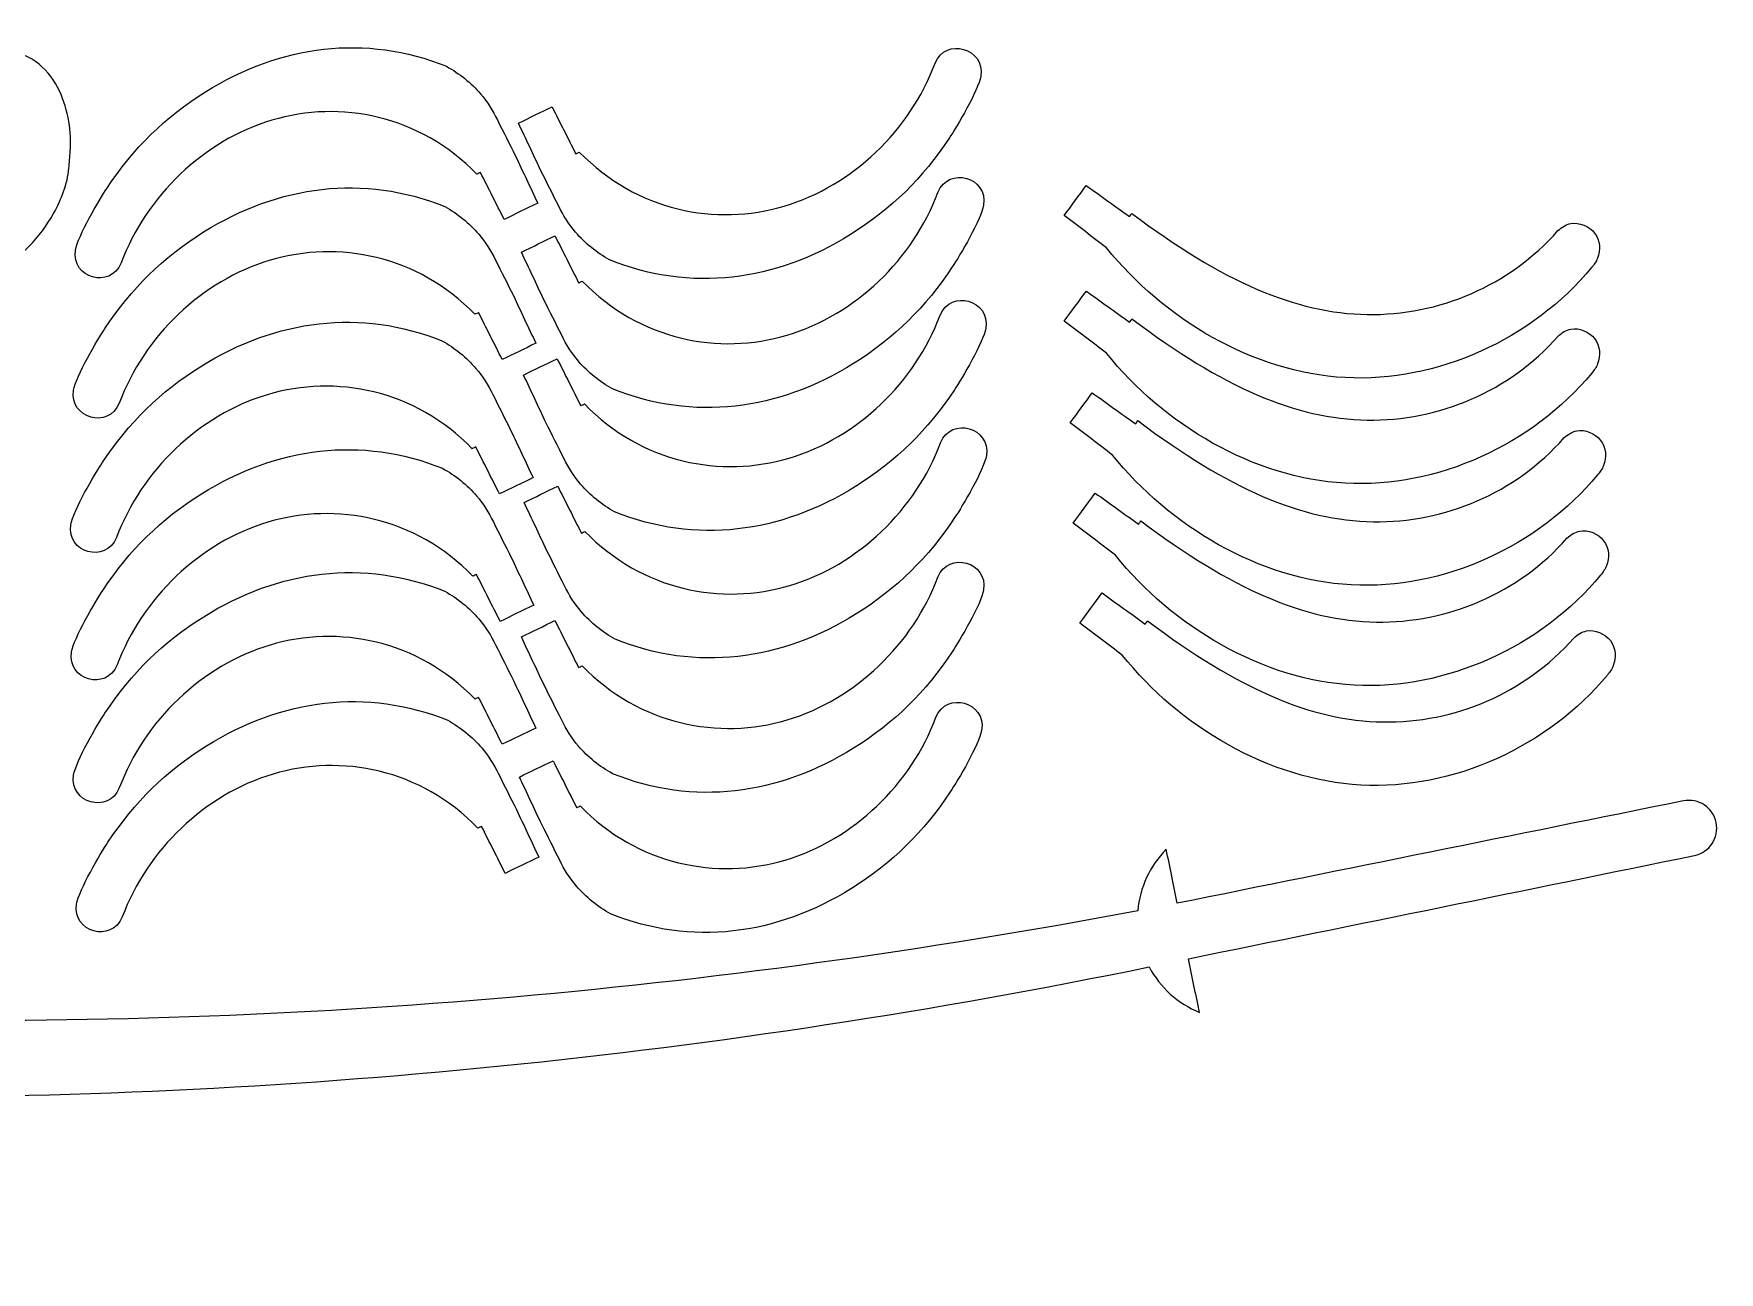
# Model space of a CAD drawing. Header units: millimetres. Extents: x -123 to 123, y -46 to 47.
# Drawn here: x -4 to 123, y -46.1 to 47.2 of the extents above; entities that cross this region are included whole.
import ezdxf

# ---------------------------------------------------------------- set-up
doc = ezdxf.new("R2010")
doc.units = ezdxf.units.MM
doc.header["$MEASUREMENT"] = 0
doc.layers.add('Vrstva 1', color=7, linetype='Continuous')

msp = doc.modelspace()

# ---------------------------------------------------------------- linework, layer by layer
at = {"layer": 'Vrstva 1', "color": 242, "lineweight": 9}
for points, knots in [([(29.6656, 36.7397), (30.2606, 35.5596), (30.8557, 34.3795), (31.4507, 33.1995), (31.4507, 33.1995), (32.2935, 33.609), (33.1364, 34.0185), (33.9792, 34.428), (33.9792, 34.428), (33.4157, 35.624), (32.8522, 36.8202), (32.2888, 38.0162), (32.2888, 38.0162), (31.8397, 38.91), (31.3906, 39.8038), (30.9415, 40.6975), (30.9415, 40.6975), (30.6017, 41.3957), (30.1815, 42.0585), (29.6756, 42.6531), (29.6756, 42.6531), (28.9621, 43.4918), (28.0781, 44.1949), (27.1141, 44.7376), (27.1141, 44.7376), (21.0084, 47.1935), (14.5987, 46.3519), (8.9478, 42.8173), (8.9478, 42.8173), (5.8723, 40.8937), (3.5069, 38.5617), (1.5091, 35.5393), (1.5091, 35.5393), (0.9555, 34.7016), (-0.6794, 31.9544), (-0.8528, 30.8854), (-0.8528, 30.8854), (-1.1957, 28.7716), (1.7794, 27.9336), (2.5899, 29.9157), (2.5899, 29.9157), (4.4607, 34.9422), (8.8034, 39.1496), (13.9537, 40.6808), (13.9537, 40.6808), (19.1039, 42.2119), (25.0617, 41.0667), (29.3958, 36.6086), (29.3958, 36.6086), (29.4857, 36.6523), (29.5757, 36.696), (29.6656, 36.7397)], [0, 0, 0, 0, 0.07142857, 0.07142857, 0.07142857, 0.07142857, 0.14285714, 0.14285714, 0.14285714, 0.14285714, 0.21428571, 0.21428571, 0.21428571, 0.21428571, 0.28571429, 0.28571429, 0.28571429, 0.28571429, 0.35714286, 0.35714286, 0.35714286, 0.35714286, 0.42857143, 0.42857143, 0.42857143, 0.42857143, 0.5, 0.5, 0.5, 0.5, 0.57142857, 0.57142857, 0.57142857, 0.57142857, 0.64285714, 0.64285714, 0.64285714, 0.64285714, 0.71428571, 0.71428571, 0.71428571, 0.71428571, 0.78571429, 0.78571429, 0.78571429, 0.78571429, 0.85714286, 0.85714286, 0.85714286, 0.85714286, 1, 1, 1, 1]), ([(-38.3511, 16.8553), (-38.1437, 18.5625), (-39.1885, 20.173), (-40.8319, 20.6795), (-40.8319, 20.6795), (-40.9371, 20.7119), (-41.0405, 20.7488), (-41.1425, 20.7904), (-41.1425, 20.7904), (-41.3136, 20.8603), (-41.4806, 20.9432), (-41.64, 21.0379), (-41.64, 21.0379), (-41.805, 21.1361), (-41.9616, 21.247), (-42.1065, 21.3723), (-42.1065, 21.3723), (-42.2515, 21.4977), (-42.3846, 21.6375), (-42.498, 21.7921), (-42.498, 21.7921), (-42.5812, 21.9053), (-42.6643, 22.0185), (-42.7475, 22.1317), (-42.7475, 22.1317), (-43.0057, 22.4834), (-43.1953, 22.8806), (-43.3457, 23.2913), (-43.3457, 23.2913), (-43.5166, 23.7582), (-43.6369, 24.2427), (-43.6519, 24.7395), (-43.6519, 24.7395), (-43.6637, 25.125), (-43.612, 25.5178), (-43.4528, 25.8669), (-43.4528, 25.8669), (-43.3226, 26.1519), (-43.1206, 26.4078), (-42.8673, 26.5938), (-42.8673, 26.5938), (-42.6787, 26.7322), (-42.4903, 26.8707), (-42.3018, 27.0091), (-42.3018, 27.0091), (-41.9959, 27.2336), (-41.6157, 27.3467), (-41.2364, 27.3549), (-41.2364, 27.3549), (-40.9011, 27.3624), (-40.5667, 27.288), (-40.2518, 27.1717), (-40.2518, 27.1717), (-40.0003, 27.0791), (-39.7614, 26.9594), (-39.5328, 26.8196), (-39.5328, 26.8196), (-39.1481, 26.5844), (-38.793, 26.2915), (-38.5263, 25.9283), (-38.5263, 25.9283), (-38.3045, 25.6262), (-38.0826, 25.3243), (-37.8609, 25.0223), (-37.8609, 25.0223), (-37.7012, 24.8049), (-37.5849, 24.5583), (-37.5035, 24.3006), (-37.5035, 24.3006), (-37.2339, 23.4478), (-36.132, 23.2239), (-35.5509, 23.9038), (-35.5509, 23.9038), (-34.9699, 24.5835), (-35.3627, 25.6372), (-36.2469, 25.7706), (-36.2469, 25.7706), (-36.5595, 25.8179), (-36.8652, 25.9162), (-37.1473, 26.0572), (-37.1473, 26.0572), (-37.623, 26.2947), (-38.0316, 26.6531), (-38.3755, 27.0608), (-38.3755, 27.0608), (-38.7014, 27.4475), (-38.9691, 27.8784), (-39.1811, 28.3369), (-39.1811, 28.3369), (-39.3807, 28.7682), (-39.5311, 29.2236), (-39.6031, 29.6929), (-39.6031, 29.6929), (-39.6385, 29.924), (-39.6742, 30.1552), (-39.7097, 30.3864), (-39.7097, 30.3864), (-39.7693, 30.7748), (-39.7556, 31.1727), (-39.6861, 31.5598), (-39.6861, 31.5598), (-39.6165, 31.947), (-39.4912, 32.3237), (-39.3058, 32.6704), (-39.3058, 32.6704), (-39.1005, 33.0548), (-38.8217, 33.4024), (-38.4771, 33.669), (-38.4771, 33.669), (-38.1326, 33.9357), (-37.7224, 34.1212), (-37.2918, 34.1873), (-37.2918, 34.1873), (-37.1994, 34.2015), (-37.107, 34.2158), (-37.0148, 34.2299), (-37.0148, 34.2299), (-36.4316, 34.3195), (-35.8224, 34.2075), (-35.2944, 33.9463), (-35.2944, 33.9463), (-34.8175, 33.7101), (-34.4068, 33.352), (-34.0629, 32.9434), (-34.0629, 32.9434), (-33.737, 32.5564), (-33.4709, 32.1245), (-33.2602, 31.6652), (-33.2602, 31.6652), (-33.062, 31.2326), (-32.913, 30.776), (-32.8407, 30.3059), (-32.8407, 30.3059), (-32.8052, 30.0745), (-32.7695, 29.843), (-32.734, 29.6116), (-32.734, 29.6116), (-32.7011, 29.3972), (-32.6905, 29.1799), (-32.6995, 28.9633), (-32.6995, 28.9633), (-32.7404, 27.976), (-31.6961, 27.3157), (-30.8218, 27.7759), (-30.8218, 27.7759), (-29.9475, 28.2361), (-29.9006, 29.4707), (-30.7375, 29.996), (-30.7375, 29.996), (-31.1667, 30.2653), (-31.5355, 30.6229), (-31.8534, 31.0188), (-31.8534, 31.0188), (-32.1777, 31.4229), (-32.4489, 31.8668), (-32.6553, 32.3421), (-32.6553, 32.3421), (-32.855, 32.802), (-32.9937, 33.2912), (-33.0224, 33.7911), (-33.0224, 33.7911), (-33.0383, 34.0715), (-33.0544, 34.352), (-33.0704, 34.6324), (-33.0704, 34.6324), (-33.1016, 35.1764), (-33.0562, 35.7241), (-32.957, 36.2603), (-32.957, 36.2603), (-32.8583, 36.7931), (-32.706, 37.3148), (-32.4816, 37.8089), (-32.4816, 37.8089), (-32.2297, 38.3639), (-31.8867, 38.8841), (-31.4278, 39.2812), (-31.4278, 39.2812), (-30.911, 39.7281), (-30.2471, 40.0187), (-29.5634, 40.0578), (-29.5634, 40.0578), (-29.4698, 40.0631), (-29.3762, 40.0685), (-29.2827, 40.0738), (-29.2827, 40.0738), (-28.5667, 40.1148), (-27.8396, 39.896), (-27.25, 39.4921), (-27.25, 39.4921), (-26.7235, 39.1314), (-26.3066, 38.6231), (-25.9833, 38.0686), (-25.9833, 38.0686), (-25.6816, 37.5513), (-25.4615, 36.994), (-25.3, 36.4188), (-25.3, 36.4188), (-25.1526, 35.8942), (-25.0538, 35.3547), (-25.0228, 34.8109), (-25.0228, 34.8109), (-25.0201, 34.7643), (-25.0174, 34.7176), (-25.0147, 34.6711), (-25.0147, 34.6711), (-24.9847, 34.1436), (-25.0458, 33.6132), (-25.1649, 33.0982), (-25.1649, 33.0982), (-25.2219, 32.8525), (-25.2922, 32.6103), (-25.3763, 32.373), (-25.3763, 32.373), (-25.741, 31.3461), (-24.8644, 30.3067), (-23.7907, 30.4932), (-23.7907, 30.4932), (-22.717, 30.6794), (-22.2419, 31.9536), (-22.9314, 32.7974), (-22.9314, 32.7974), (-23.0944, 32.9971), (-23.2427, 33.2094), (-23.3783, 33.4289), (-23.3783, 33.4289), (-23.6772, 33.9128), (-23.9143, 34.432), (-24.0837, 34.9749), (-24.0837, 34.9749), (-24.2439, 35.4886), (-24.3432, 36.024), (-24.3318, 36.5612), (-24.3318, 36.5612), (-24.3197, 37.1229), (-24.3077, 37.6846), (-24.2956, 38.2462), (-24.2956, 38.2462), (-24.2821, 38.8767), (-24.1206, 39.4971), (-23.8813, 40.0817), (-23.8813, 40.0817), (-23.6325, 40.6897), (-23.2995, 41.259), (-22.8999, 41.7795), (-22.8999, 41.7795), (-22.4884, 42.3155), (-22.0062, 42.7997), (-21.4352, 43.1615), (-21.4352, 43.1615), (-20.8211, 43.5504), (-20.1043, 43.7977), (-19.3785, 43.7821), (-19.3785, 43.7821), (-18.5684, 43.7648), (-17.7533, 43.5416), (-17.0736, 43.1086), (-17.0736, 43.1086), (-16.3446, 42.6445), (-15.7713, 41.9389), (-15.3932, 41.156), (-15.3932, 41.156), (-15.1174, 40.5846), (-14.9458, 39.9719), (-14.8361, 39.3467), (-14.8361, 39.3467), (-14.7522, 38.8674), (-14.7046, 38.3808), (-14.7059, 37.895), (-14.7059, 37.895), (-14.7083, 36.9461), (-14.8969, 36), (-15.2389, 35.1149), (-15.2389, 35.1149), (-15.4546, 34.5563), (-15.7315, 34.0218), (-16.0736, 33.5285), (-16.0736, 33.5285), (-16.748, 32.5559), (-16.1417, 31.2154), (-14.966, 31.0795), (-14.966, 31.0795), (-13.7902, 30.9438), (-12.8943, 32.1107), (-13.3291, 33.2114), (-13.3291, 33.2114), (-13.8168, 34.4461), (-14.0228, 35.787), (-13.9341, 37.1073), (-13.9341, 37.1073), (-13.8687, 38.0857), (-13.6412, 39.0529), (-13.3233, 39.984), (-13.3233, 39.984), (-12.9803, 40.989), (-12.532, 41.9519), (-11.94, 42.8333), (-11.94, 42.8333), (-11.33, 43.7412), (-10.5674, 44.5628), (-9.6357, 45.1269), (-9.6357, 45.1269), (-8.638, 45.7308), (-7.4466, 46.0397), (-6.2813, 45.9438), (-6.2813, 45.9438), (-6.2345, 45.94), (-6.1877, 45.9361), (-6.1408, 45.9323), (-6.1408, 45.9323), (-5.2133, 45.8559), (-4.312, 45.4796), (-3.594, 44.8922), (-3.594, 44.8922), (-2.9392, 44.3562), (-2.4367, 43.6447), (-2.0682, 42.8782), (-2.0682, 42.8782), (-1.7182, 42.1498), (-1.4892, 41.3718), (-1.3546, 40.5761), (-1.3546, 40.5761), (-1.2287, 39.8314), (-1.1857, 39.0711), (-1.2476, 38.3185), (-1.2476, 38.3185), (-1.2823, 37.8987), (-1.3167, 37.4788), (-1.3513, 37.0588), (-1.3513, 37.0588), (-1.4007, 36.4578), (-1.5468, 35.8678), (-1.7483, 35.2991), (-1.7483, 35.2991), (-1.9498, 34.7304), (-2.2067, 34.1833), (-2.501, 33.6566), (-2.501, 33.6566), (-3.01, 32.7458), (-3.6311, 31.8966), (-4.3719, 31.1623), (-4.3719, 31.1623), (-4.5739, 30.9622), (-4.7845, 30.7706), (-5.005, 30.5912), (-5.005, 30.5912), (-5.142, 30.4796), (-5.2827, 30.3728), (-5.4277, 30.2723), (-5.4277, 30.2723), (-7.382, 28.9169), (-8.5477, 26.6895), (-8.5477, 24.3112), (-8.5477, 24.3112), (-8.5477, 23.7186), (-8.5477, 23.126), (-8.5477, 22.5334), (-8.5477, 22.5334), (-8.5477, 14.9726), (-19.784, 13.8839), (-19.784, 3.712), (-19.784, 3.712), (-19.784, 3.5248), (-19.784, 3.3376), (-19.784, 3.1505), (-19.784, 3.1505), (-19.6579, -0.721), (-16.8724, -2.9657), (-14.6473, -5.7985), (-14.6473, -5.7985), (-12.4223, -8.6312), (-10.7577, -12.052), (-11.1301, -15.4205), (-11.1301, -15.4205), (-11.599, -20.2414), (-15.6056, -23.9464), (-20.4485, -24.0373), (-20.4485, -24.0373), (-25.2919, -24.1283), (-29.4348, -20.5757), (-30.0837, -15.7753), (-30.0837, -15.7753), (-30.3299, -14.5332), (-30.4029, -13.2515), (-30.3137, -12.016), (-30.3137, -12.016), (-30.3158, -9.8388), (-30.987, -7.9663), (-31.4123, -6.2319), (-31.4123, -6.2319), (-33.0439, 0.4235), (-38.4636, 5.4934), (-38.4636, 14.1054), (-38.4636, 14.1054), (-38.4636, 14.3863), (-38.4636, 14.6671), (-38.4636, 14.9481), (-38.4636, 14.9481), (-38.4636, 15.6101), (-38.4251, 16.2455), (-38.3511, 16.8553)], [0, 0, 0, 0, 0.00990099, 0.00990099, 0.00990099, 0.00990099, 0.01980198, 0.01980198, 0.01980198, 0.01980198, 0.02970297, 0.02970297, 0.02970297, 0.02970297, 0.03960396, 0.03960396, 0.03960396, 0.03960396, 0.04950495, 0.04950495, 0.04950495, 0.04950495, 0.05940594, 0.05940594, 0.05940594, 0.05940594, 0.06930693, 0.06930693, 0.06930693, 0.06930693, 0.07920792, 0.07920792, 0.07920792, 0.07920792, 0.08910891, 0.08910891, 0.08910891, 0.08910891, 0.0990099, 0.0990099, 0.0990099, 0.0990099, 0.10891089, 0.10891089, 0.10891089, 0.10891089, 0.11881188, 0.11881188, 0.11881188, 0.11881188, 0.12871287, 0.12871287, 0.12871287, 0.12871287, 0.13861386, 0.13861386, 0.13861386, 0.13861386, 0.14851485, 0.14851485, 0.14851485, 0.14851485, 0.15841584, 0.15841584, 0.15841584, 0.15841584, 0.16831683, 0.16831683, 0.16831683, 0.16831683, 0.17821782, 0.17821782, 0.17821782, 0.17821782, 0.18811881, 0.18811881, 0.18811881, 0.18811881, 0.1980198, 0.1980198, 0.1980198, 0.1980198, 0.20792079, 0.20792079, 0.20792079, 0.20792079, 0.21782178, 0.21782178, 0.21782178, 0.21782178, 0.22772277, 0.22772277, 0.22772277, 0.22772277, 0.23762376, 0.23762376, 0.23762376, 0.23762376, 0.24752475, 0.24752475, 0.24752475, 0.24752475, 0.25742574, 0.25742574, 0.25742574, 0.25742574, 0.26732673, 0.26732673, 0.26732673, 0.26732673, 0.27722772, 0.27722772, 0.27722772, 0.27722772, 0.28712871, 0.28712871, 0.28712871, 0.28712871, 0.2970297, 0.2970297, 0.2970297, 0.2970297, 0.30693069, 0.30693069, 0.30693069, 0.30693069, 0.31683168, 0.31683168, 0.31683168, 0.31683168, 0.32673267, 0.32673267, 0.32673267, 0.32673267, 0.33663366, 0.33663366, 0.33663366, 0.33663366, 0.34653465, 0.34653465, 0.34653465, 0.34653465, 0.35643564, 0.35643564, 0.35643564, 0.35643564, 0.36633663, 0.36633663, 0.36633663, 0.36633663, 0.37623762, 0.37623762, 0.37623762, 0.37623762, 0.38613861, 0.38613861, 0.38613861, 0.38613861, 0.3960396, 0.3960396, 0.3960396, 0.3960396, 0.40594059, 0.40594059, 0.40594059, 0.40594059, 0.41584158, 0.41584158, 0.41584158, 0.41584158, 0.42574257, 0.42574257, 0.42574257, 0.42574257, 0.43564356, 0.43564356, 0.43564356, 0.43564356, 0.44554455, 0.44554455, 0.44554455, 0.44554455, 0.45544554, 0.45544554, 0.45544554, 0.45544554, 0.46534653, 0.46534653, 0.46534653, 0.46534653, 0.47524752, 0.47524752, 0.47524752, 0.47524752, 0.48514851, 0.48514851, 0.48514851, 0.48514851, 0.4950495, 0.4950495, 0.4950495, 0.4950495, 0.5049505, 0.5049505, 0.5049505, 0.5049505, 0.51485149, 0.51485149, 0.51485149, 0.51485149, 0.52475248, 0.52475248, 0.52475248, 0.52475248, 0.53465347, 0.53465347, 0.53465347, 0.53465347, 0.54455446, 0.54455446, 0.54455446, 0.54455446, 0.55445545, 0.55445545, 0.55445545, 0.55445545, 0.56435644, 0.56435644, 0.56435644, 0.56435644, 0.57425743, 0.57425743, 0.57425743, 0.57425743, 0.58415842, 0.58415842, 0.58415842, 0.58415842, 0.59405941, 0.59405941, 0.59405941, 0.59405941, 0.6039604, 0.6039604, 0.6039604, 0.6039604, 0.61386139, 0.61386139, 0.61386139, 0.61386139, 0.62376238, 0.62376238, 0.62376238, 0.62376238, 0.63366337, 0.63366337, 0.63366337, 0.63366337, 0.64356436, 0.64356436, 0.64356436, 0.64356436, 0.65346535, 0.65346535, 0.65346535, 0.65346535, 0.66336634, 0.66336634, 0.66336634, 0.66336634, 0.67326733, 0.67326733, 0.67326733, 0.67326733, 0.68316832, 0.68316832, 0.68316832, 0.68316832, 0.69306931, 0.69306931, 0.69306931, 0.69306931, 0.7029703, 0.7029703, 0.7029703, 0.7029703, 0.71287129, 0.71287129, 0.71287129, 0.71287129, 0.72277228, 0.72277228, 0.72277228, 0.72277228, 0.73267327, 0.73267327, 0.73267327, 0.73267327, 0.74257426, 0.74257426, 0.74257426, 0.74257426, 0.75247525, 0.75247525, 0.75247525, 0.75247525, 0.76237624, 0.76237624, 0.76237624, 0.76237624, 0.77227723, 0.77227723, 0.77227723, 0.77227723, 0.78217822, 0.78217822, 0.78217822, 0.78217822, 0.79207921, 0.79207921, 0.79207921, 0.79207921, 0.8019802, 0.8019802, 0.8019802, 0.8019802, 0.81188119, 0.81188119, 0.81188119, 0.81188119, 0.82178218, 0.82178218, 0.82178218, 0.82178218, 0.83168317, 0.83168317, 0.83168317, 0.83168317, 0.84158416, 0.84158416, 0.84158416, 0.84158416, 0.85148515, 0.85148515, 0.85148515, 0.85148515, 0.86138614, 0.86138614, 0.86138614, 0.86138614, 0.87128713, 0.87128713, 0.87128713, 0.87128713, 0.88118812, 0.88118812, 0.88118812, 0.88118812, 0.89108911, 0.89108911, 0.89108911, 0.89108911, 0.9009901, 0.9009901, 0.9009901, 0.9009901, 0.91089109, 0.91089109, 0.91089109, 0.91089109, 0.92079208, 0.92079208, 0.92079208, 0.92079208, 0.93069307, 0.93069307, 0.93069307, 0.93069307, 0.94059406, 0.94059406, 0.94059406, 0.94059406, 0.95049505, 0.95049505, 0.95049505, 0.95049505, 0.96039604, 0.96039604, 0.96039604, 0.96039604, 0.97029703, 0.97029703, 0.97029703, 0.97029703, 0.98019802, 0.98019802, 0.98019802, 0.98019802, 1, 1, 1, 1]), ([(36.8453, 38.1453), (36.2505, 39.3254), (35.6557, 40.5057), (35.061, 41.6858), (35.061, 41.6858), (34.2181, 41.2765), (33.3751, 40.8672), (32.5323, 40.4578), (32.5323, 40.4578), (33.0954, 39.2617), (33.6587, 38.0655), (34.2219, 36.8693), (34.2219, 36.8693), (34.6707, 35.9754), (35.1197, 35.0815), (35.5686, 34.1878), (35.5686, 34.1878), (35.9083, 33.4895), (36.3284, 32.8266), (36.8341, 32.2318), (36.8341, 32.2318), (37.5474, 31.393), (38.4312, 30.6897), (39.3952, 30.1469), (39.3952, 30.1469), (45.5004, 27.6897), (51.9102, 28.53), (57.5619, 32.0634), (57.5619, 32.0634), (60.6378, 33.9864), (63.0036, 36.3179), (65.002, 39.3398), (65.002, 39.3398), (65.5559, 40.1774), (67.1913, 42.9243), (67.3649, 43.9932), (67.3649, 43.9932), (67.7083, 46.107), (64.7334, 46.9456), (63.9224, 44.9636), (63.9224, 44.9636), (62.0506, 39.9376), (57.707, 35.7311), (52.5564, 34.2009), (52.5564, 34.2009), (47.4058, 32.6709), (41.4483, 33.8174), (37.1152, 38.2764), (37.1152, 38.2764), (37.0252, 38.2327), (36.9353, 38.189), (36.8453, 38.1453)], [0, 0, 0, 0, 0.07142857, 0.07142857, 0.07142857, 0.07142857, 0.14285714, 0.14285714, 0.14285714, 0.14285714, 0.21428571, 0.21428571, 0.21428571, 0.21428571, 0.28571429, 0.28571429, 0.28571429, 0.28571429, 0.35714286, 0.35714286, 0.35714286, 0.35714286, 0.42857143, 0.42857143, 0.42857143, 0.42857143, 0.5, 0.5, 0.5, 0.5, 0.57142857, 0.57142857, 0.57142857, 0.57142857, 0.64285714, 0.64285714, 0.64285714, 0.64285714, 0.71428571, 0.71428571, 0.71428571, 0.71428571, 0.78571429, 0.78571429, 0.78571429, 0.78571429, 0.85714286, 0.85714286, 0.85714286, 0.85714286, 1, 1, 1, 1]), ([(37.065, 28.4221), (36.4702, 29.6022), (35.8754, 30.7825), (35.2806, 31.9626), (35.2806, 31.9626), (34.4377, 31.5533), (33.5948, 31.1439), (32.7519, 30.7346), (32.7519, 30.7346), (33.3151, 29.5385), (33.8783, 28.3422), (34.4415, 27.1461), (34.4415, 27.1461), (34.8904, 26.2522), (35.3394, 25.3583), (35.7883, 24.4645), (35.7883, 24.4645), (36.1279, 23.7663), (36.548, 23.1034), (37.0537, 22.5086), (37.0537, 22.5086), (37.7671, 21.6698), (38.6509, 20.9665), (39.6149, 20.4237), (39.6149, 20.4237), (45.72, 17.9665), (52.1299, 18.8068), (57.7815, 22.3401), (57.7815, 22.3401), (60.8574, 24.2631), (63.2233, 26.5946), (65.2217, 29.6166), (65.2217, 29.6166), (65.7755, 30.4541), (67.411, 33.2011), (67.5846, 34.27), (67.5846, 34.27), (67.9279, 36.3837), (64.9531, 37.2224), (64.1421, 35.2404), (64.1421, 35.2404), (62.2703, 30.2143), (57.9266, 26.0079), (52.776, 24.4777), (52.776, 24.4777), (47.6255, 22.9477), (41.6679, 24.0941), (37.3348, 28.5531), (37.3348, 28.5531), (37.2449, 28.5094), (37.1549, 28.4658), (37.065, 28.4221)], [0, 0, 0, 0, 0.07142857, 0.07142857, 0.07142857, 0.07142857, 0.14285714, 0.14285714, 0.14285714, 0.14285714, 0.21428571, 0.21428571, 0.21428571, 0.21428571, 0.28571429, 0.28571429, 0.28571429, 0.28571429, 0.35714286, 0.35714286, 0.35714286, 0.35714286, 0.42857143, 0.42857143, 0.42857143, 0.42857143, 0.5, 0.5, 0.5, 0.5, 0.57142857, 0.57142857, 0.57142857, 0.57142857, 0.64285714, 0.64285714, 0.64285714, 0.64285714, 0.71428571, 0.71428571, 0.71428571, 0.71428571, 0.78571429, 0.78571429, 0.78571429, 0.78571429, 0.85714286, 0.85714286, 0.85714286, 0.85714286, 1, 1, 1, 1]), ([(29.5223, 26.1782), (30.1173, 24.9982), (30.7124, 23.8181), (31.3074, 22.6381), (31.3074, 22.6381), (32.1502, 23.0476), (32.993, 23.4571), (33.8358, 23.8666), (33.8358, 23.8666), (33.2724, 25.0626), (32.7089, 26.2587), (32.1455, 27.4548), (32.1455, 27.4548), (31.6964, 28.3486), (31.2473, 29.2424), (30.7981, 30.136), (30.7981, 30.136), (30.4584, 30.8343), (30.0381, 31.4971), (29.5323, 32.0917), (29.5323, 32.0917), (28.8188, 32.9304), (27.9348, 33.6335), (26.9707, 34.1761), (26.9707, 34.1761), (20.865, 36.6321), (14.4554, 35.7904), (8.8045, 32.2559), (8.8045, 32.2559), (5.729, 30.3322), (3.3636, 28.0003), (1.3658, 24.9779), (1.3658, 24.9779), (0.8121, 24.1402), (-0.8227, 21.3929), (-0.9961, 20.324), (-0.9961, 20.324), (-1.339, 18.2102), (1.636, 17.3722), (2.4466, 19.3543), (2.4466, 19.3543), (4.3174, 24.3807), (8.6601, 28.5881), (13.8104, 30.1193), (13.8104, 30.1193), (18.9606, 31.6504), (24.9184, 30.5052), (29.2525, 26.0471), (29.2525, 26.0471), (29.3424, 26.0908), (29.4323, 26.1345), (29.5223, 26.1782)], [0, 0, 0, 0, 0.07142857, 0.07142857, 0.07142857, 0.07142857, 0.14285714, 0.14285714, 0.14285714, 0.14285714, 0.21428571, 0.21428571, 0.21428571, 0.21428571, 0.28571429, 0.28571429, 0.28571429, 0.28571429, 0.35714286, 0.35714286, 0.35714286, 0.35714286, 0.42857143, 0.42857143, 0.42857143, 0.42857143, 0.5, 0.5, 0.5, 0.5, 0.57142857, 0.57142857, 0.57142857, 0.57142857, 0.64285714, 0.64285714, 0.64285714, 0.64285714, 0.71428571, 0.71428571, 0.71428571, 0.71428571, 0.78571429, 0.78571429, 0.78571429, 0.78571429, 0.85714286, 0.85714286, 0.85714286, 0.85714286, 1, 1, 1, 1]), ([(110.8692, 32.3559), (107.1975, 28.1866), (101.8891, 25.9523), (96.4868, 26.0347), (96.4868, 26.0347), (91.0845, 26.1171), (85.5883, 28.5162), (78.7552, 33.6562), (78.7552, 33.6562), (78.6959, 33.5756), (78.6367, 33.4951), (78.5774, 33.4145), (78.5774, 33.4145), (77.4916, 34.1937), (76.4059, 34.9728), (75.3202, 35.752), (75.3202, 35.752), (74.7648, 34.9978), (74.2093, 34.2436), (73.6538, 33.4895), (73.6538, 33.4895), (74.7181, 32.6816), (75.7824, 31.8739), (76.8466, 31.066), (76.8466, 31.066), (81.1348, 25.7103), (87.8778, 21.6598), (94.8269, 21.2774), (94.8269, 21.2774), (101.7759, 20.8951), (108.9312, 24.1808), (113.4054, 29.5723), (113.4054, 29.5723), (113.5899, 29.7867), (113.7461, 30.0163), (113.8493, 30.2713), (113.8493, 30.2713), (114.0956, 30.8793), (114.0411, 31.6317), (113.632, 32.1641), (113.632, 32.1641), (113.2231, 32.6965), (112.4595, 33.009), (111.8358, 32.894), (111.8358, 32.894), (111.4753, 32.8276), (111.1616, 32.6183), (110.8692, 32.3559)], [0, 0, 0, 0, 0.07692308, 0.07692308, 0.07692308, 0.07692308, 0.15384615, 0.15384615, 0.15384615, 0.15384615, 0.23076923, 0.23076923, 0.23076923, 0.23076923, 0.30769231, 0.30769231, 0.30769231, 0.30769231, 0.38461538, 0.38461538, 0.38461538, 0.38461538, 0.46153846, 0.46153846, 0.46153846, 0.46153846, 0.53846154, 0.53846154, 0.53846154, 0.53846154, 0.61538462, 0.61538462, 0.61538462, 0.61538462, 0.69230769, 0.69230769, 0.69230769, 0.69230769, 0.76923077, 0.76923077, 0.76923077, 0.76923077, 0.84615385, 0.84615385, 0.84615385, 0.84615385, 1, 1, 1, 1]), ([(37.2245, 19.1603), (36.6297, 20.3404), (36.0349, 21.5207), (35.4401, 22.7008), (35.4401, 22.7008), (34.5973, 22.2915), (33.7543, 21.8821), (32.9114, 21.4728), (32.9114, 21.4728), (33.4746, 20.2767), (34.0379, 19.0804), (34.601, 17.8843), (34.601, 17.8843), (35.0499, 16.9904), (35.4989, 16.0965), (35.9478, 15.2027), (35.9478, 15.2027), (36.2875, 14.5045), (36.7075, 13.8416), (37.2132, 13.2468), (37.2132, 13.2468), (37.9266, 12.408), (38.8104, 11.7047), (39.7744, 11.1619), (39.7744, 11.1619), (45.8796, 8.7047), (52.2894, 9.545), (57.9411, 13.0783), (57.9411, 13.0783), (61.0169, 15.0013), (63.3828, 17.3328), (65.3812, 20.3548), (65.3812, 20.3548), (65.9351, 21.1923), (67.5705, 23.9393), (67.7441, 25.0082), (67.7441, 25.0082), (68.0875, 27.1219), (65.1126, 27.9606), (64.3016, 25.9786), (64.3016, 25.9786), (62.4298, 20.9526), (58.0862, 16.7461), (52.9356, 15.2159), (52.9356, 15.2159), (47.785, 13.6859), (41.8275, 14.8323), (37.4944, 19.2913), (37.4944, 19.2913), (37.4044, 19.2477), (37.3144, 19.204), (37.2245, 19.1603)], [0, 0, 0, 0, 0.07142857, 0.07142857, 0.07142857, 0.07142857, 0.14285714, 0.14285714, 0.14285714, 0.14285714, 0.21428571, 0.21428571, 0.21428571, 0.21428571, 0.28571429, 0.28571429, 0.28571429, 0.28571429, 0.35714286, 0.35714286, 0.35714286, 0.35714286, 0.42857143, 0.42857143, 0.42857143, 0.42857143, 0.5, 0.5, 0.5, 0.5, 0.57142857, 0.57142857, 0.57142857, 0.57142857, 0.64285714, 0.64285714, 0.64285714, 0.64285714, 0.71428571, 0.71428571, 0.71428571, 0.71428571, 0.78571429, 0.78571429, 0.78571429, 0.78571429, 0.85714286, 0.85714286, 0.85714286, 0.85714286, 1, 1, 1, 1]), ([(110.8748, 24.3988), (107.203, 20.2294), (101.8946, 17.9951), (96.4923, 18.0775), (96.4923, 18.0775), (91.0901, 18.16), (85.5939, 20.5591), (78.7607, 25.699), (78.7607, 25.699), (78.7015, 25.6185), (78.6422, 25.5379), (78.5829, 25.4574), (78.5829, 25.4574), (77.4972, 26.2365), (76.4115, 27.0156), (75.3258, 27.7948), (75.3258, 27.7948), (74.7703, 27.0406), (74.2148, 26.2864), (73.6594, 25.5323), (73.6594, 25.5323), (74.7237, 24.7245), (75.7879, 23.9167), (76.8521, 23.1088), (76.8521, 23.1088), (81.1403, 17.7532), (87.8833, 13.7026), (94.8324, 13.3203), (94.8324, 13.3203), (101.7814, 12.9379), (108.9367, 16.2237), (113.4109, 21.6151), (113.4109, 21.6151), (113.5955, 21.8296), (113.7516, 22.0591), (113.8549, 22.3141), (113.8549, 22.3141), (114.1011, 22.9221), (114.0466, 23.6745), (113.6376, 24.2069), (113.6376, 24.2069), (113.2286, 24.7394), (112.465, 25.0518), (111.8413, 24.9368), (111.8413, 24.9368), (111.4808, 24.8704), (111.1671, 24.6611), (110.8748, 24.3988)], [0, 0, 0, 0, 0.07692308, 0.07692308, 0.07692308, 0.07692308, 0.15384615, 0.15384615, 0.15384615, 0.15384615, 0.23076923, 0.23076923, 0.23076923, 0.23076923, 0.30769231, 0.30769231, 0.30769231, 0.30769231, 0.38461538, 0.38461538, 0.38461538, 0.38461538, 0.46153846, 0.46153846, 0.46153846, 0.46153846, 0.53846154, 0.53846154, 0.53846154, 0.53846154, 0.61538462, 0.61538462, 0.61538462, 0.61538462, 0.69230769, 0.69230769, 0.69230769, 0.69230769, 0.76923077, 0.76923077, 0.76923077, 0.76923077, 0.84615385, 0.84615385, 0.84615385, 0.84615385, 1, 1, 1, 1]), ([(29.3168, 16.0505), (29.9118, 14.8705), (30.5069, 13.6904), (31.1019, 12.5103), (31.1019, 12.5103), (31.9447, 12.9198), (32.7876, 13.3293), (33.6303, 13.7388), (33.6303, 13.7388), (33.0669, 14.9349), (32.5034, 16.131), (31.94, 17.327), (31.94, 17.327), (31.4909, 18.2208), (31.0418, 19.1146), (30.5927, 20.0083), (30.5927, 20.0083), (30.2529, 20.7065), (29.8327, 21.3693), (29.3268, 21.9639), (29.3268, 21.9639), (28.6133, 22.8026), (27.7293, 23.5057), (26.7652, 24.0484), (26.7652, 24.0484), (20.6596, 26.5043), (14.2499, 25.6627), (8.599, 22.1281), (8.599, 22.1281), (5.5235, 20.2045), (3.1581, 17.8725), (1.1603, 14.8502), (1.1603, 14.8502), (0.6066, 14.0125), (-1.0282, 11.2652), (-1.2016, 10.1962), (-1.2016, 10.1962), (-1.5445, 8.0824), (1.4305, 7.2444), (2.2411, 9.2265), (2.2411, 9.2265), (4.1119, 14.253), (8.4546, 18.4604), (13.6049, 19.9916), (13.6049, 19.9916), (18.7551, 21.5227), (24.7129, 20.3775), (29.047, 15.9194), (29.047, 15.9194), (29.1369, 15.9631), (29.2269, 16.0068), (29.3168, 16.0505)], [0, 0, 0, 0, 0.07142857, 0.07142857, 0.07142857, 0.07142857, 0.14285714, 0.14285714, 0.14285714, 0.14285714, 0.21428571, 0.21428571, 0.21428571, 0.21428571, 0.28571429, 0.28571429, 0.28571429, 0.28571429, 0.35714286, 0.35714286, 0.35714286, 0.35714286, 0.42857143, 0.42857143, 0.42857143, 0.42857143, 0.5, 0.5, 0.5, 0.5, 0.57142857, 0.57142857, 0.57142857, 0.57142857, 0.64285714, 0.64285714, 0.64285714, 0.64285714, 0.71428571, 0.71428571, 0.71428571, 0.71428571, 0.78571429, 0.78571429, 0.78571429, 0.78571429, 0.85714286, 0.85714286, 0.85714286, 0.85714286, 1, 1, 1, 1]), ([(111.3213, 16.7358), (107.6495, 12.5664), (102.3411, 10.3321), (96.9389, 10.4146), (96.9389, 10.4146), (91.5366, 10.497), (86.0404, 12.8961), (79.2073, 18.036), (79.2073, 18.036), (79.148, 17.9555), (79.0887, 17.8749), (79.0295, 17.7944), (79.0295, 17.7944), (77.9437, 18.5736), (76.858, 19.3526), (75.7723, 20.1319), (75.7723, 20.1319), (75.2168, 19.3777), (74.6613, 18.6234), (74.1059, 17.8693), (74.1059, 17.8693), (75.1702, 17.0615), (76.2344, 16.2538), (77.2987, 15.4459), (77.2987, 15.4459), (81.5869, 10.0902), (88.3298, 6.0397), (95.279, 5.6573), (95.279, 5.6573), (102.228, 5.2749), (109.3833, 8.5607), (113.8575, 13.9522), (113.8575, 13.9522), (114.042, 14.1666), (114.1981, 14.3961), (114.3014, 14.6511), (114.3014, 14.6511), (114.5476, 15.2591), (114.4931, 16.0116), (114.0841, 16.5439), (114.0841, 16.5439), (113.6751, 17.0764), (112.9115, 17.3889), (112.2879, 17.2738), (112.2879, 17.2738), (111.9273, 17.2074), (111.6136, 16.9982), (111.3213, 16.7358)], [0, 0, 0, 0, 0.07692308, 0.07692308, 0.07692308, 0.07692308, 0.15384615, 0.15384615, 0.15384615, 0.15384615, 0.23076923, 0.23076923, 0.23076923, 0.23076923, 0.30769231, 0.30769231, 0.30769231, 0.30769231, 0.38461538, 0.38461538, 0.38461538, 0.38461538, 0.46153846, 0.46153846, 0.46153846, 0.46153846, 0.53846154, 0.53846154, 0.53846154, 0.53846154, 0.61538462, 0.61538462, 0.61538462, 0.61538462, 0.69230769, 0.69230769, 0.69230769, 0.69230769, 0.76923077, 0.76923077, 0.76923077, 0.76923077, 0.84615385, 0.84615385, 0.84615385, 0.84615385, 1, 1, 1, 1]), ([(37.2691, 9.5566), (36.6744, 10.7367), (36.0796, 11.917), (35.4848, 13.0971), (35.4848, 13.0971), (34.6419, 12.6878), (33.7989, 12.2784), (32.9561, 11.8691), (32.9561, 11.8691), (33.5193, 10.673), (34.0825, 9.4768), (34.6457, 8.2806), (34.6457, 8.2806), (35.0946, 7.3867), (35.5435, 6.4928), (35.9925, 5.5991), (35.9925, 5.5991), (36.3321, 4.9008), (36.7522, 4.2379), (37.2579, 3.6431), (37.2579, 3.6431), (37.9713, 2.8043), (38.8551, 2.101), (39.819, 1.5582), (39.819, 1.5582), (45.9242, -0.899), (52.334, -0.0587), (57.9857, 3.4746), (57.9857, 3.4746), (61.0616, 5.3977), (63.4275, 7.7292), (65.4258, 10.7511), (65.4258, 10.7511), (65.9797, 11.5887), (67.6151, 14.3356), (67.7888, 15.4045), (67.7888, 15.4045), (68.1321, 17.5183), (65.1572, 18.3569), (64.3462, 16.3749), (64.3462, 16.3749), (62.4744, 11.3489), (58.1308, 7.1424), (52.9802, 5.6122), (52.9802, 5.6122), (47.8297, 4.0822), (41.8721, 5.2287), (37.539, 9.6877), (37.539, 9.6877), (37.449, 9.644), (37.3591, 9.6003), (37.2691, 9.5566)], [0, 0, 0, 0, 0.07142857, 0.07142857, 0.07142857, 0.07142857, 0.14285714, 0.14285714, 0.14285714, 0.14285714, 0.21428571, 0.21428571, 0.21428571, 0.21428571, 0.28571429, 0.28571429, 0.28571429, 0.28571429, 0.35714286, 0.35714286, 0.35714286, 0.35714286, 0.42857143, 0.42857143, 0.42857143, 0.42857143, 0.5, 0.5, 0.5, 0.5, 0.57142857, 0.57142857, 0.57142857, 0.57142857, 0.64285714, 0.64285714, 0.64285714, 0.64285714, 0.71428571, 0.71428571, 0.71428571, 0.71428571, 0.78571429, 0.78571429, 0.78571429, 0.78571429, 0.85714286, 0.85714286, 0.85714286, 0.85714286, 1, 1, 1, 1]), ([(29.3634, 6.4468), (29.9584, 5.2668), (30.5535, 4.0867), (31.1485, 2.9067), (31.1485, 2.9067), (31.9913, 3.3161), (32.8342, 3.7257), (33.677, 4.1352), (33.677, 4.1352), (33.1135, 5.3312), (32.5501, 6.5273), (31.9866, 7.7233), (31.9866, 7.7233), (31.5376, 8.6171), (31.0884, 9.5109), (30.6393, 10.4046), (30.6393, 10.4046), (30.2995, 11.1028), (29.8793, 11.7656), (29.3735, 12.3603), (29.3735, 12.3603), (28.6599, 13.1989), (27.776, 13.902), (26.8119, 14.4447), (26.8119, 14.4447), (20.7062, 16.9006), (14.2965, 16.059), (8.6456, 12.5245), (8.6456, 12.5245), (5.5701, 10.6008), (3.2047, 8.2688), (1.207, 5.2465), (1.207, 5.2465), (0.6533, 4.4088), (-0.9816, 1.6615), (-1.155, 0.5925), (-1.155, 0.5925), (-1.4979, -1.5213), (1.4772, -2.3593), (2.2877, -0.3771), (2.2877, -0.3771), (4.1585, 4.6493), (8.5012, 8.8567), (13.6515, 10.3879), (13.6515, 10.3879), (18.8018, 11.919), (24.7596, 10.7738), (29.0936, 6.3157), (29.0936, 6.3157), (29.1835, 6.3594), (29.2735, 6.4031), (29.3634, 6.4468)], [0, 0, 0, 0, 0.07142857, 0.07142857, 0.07142857, 0.07142857, 0.14285714, 0.14285714, 0.14285714, 0.14285714, 0.21428571, 0.21428571, 0.21428571, 0.21428571, 0.28571429, 0.28571429, 0.28571429, 0.28571429, 0.35714286, 0.35714286, 0.35714286, 0.35714286, 0.42857143, 0.42857143, 0.42857143, 0.42857143, 0.5, 0.5, 0.5, 0.5, 0.57142857, 0.57142857, 0.57142857, 0.57142857, 0.64285714, 0.64285714, 0.64285714, 0.64285714, 0.71428571, 0.71428571, 0.71428571, 0.71428571, 0.78571429, 0.78571429, 0.78571429, 0.78571429, 0.85714286, 0.85714286, 0.85714286, 0.85714286, 1, 1, 1, 1]), ([(111.5482, 9.1801), (107.8764, 5.0107), (102.5681, 2.7764), (97.1658, 2.8589), (97.1658, 2.8589), (91.7635, 2.9413), (86.2673, 5.3404), (79.4342, 10.4803), (79.4342, 10.4803), (79.3749, 10.3998), (79.3157, 10.3193), (79.2564, 10.2387), (79.2564, 10.2387), (78.1706, 11.0179), (77.0849, 11.797), (75.9992, 12.5762), (75.9992, 12.5762), (75.4437, 11.822), (74.8883, 11.0678), (74.3328, 10.3136), (74.3328, 10.3136), (75.3971, 9.5058), (76.4613, 8.6981), (77.5256, 7.8902), (77.5256, 7.8902), (81.8138, 2.5345), (88.5567, -1.516), (95.5059, -1.8984), (95.5059, -1.8984), (102.4549, -2.2808), (109.6102, 1.005), (114.0844, 6.3965), (114.0844, 6.3965), (114.2689, 6.6109), (114.4251, 6.8404), (114.5283, 7.0955), (114.5283, 7.0955), (114.7745, 7.7034), (114.7201, 8.4559), (114.311, 8.9882), (114.311, 8.9882), (113.9021, 9.5207), (113.1384, 9.8332), (112.5148, 9.7182), (112.5148, 9.7182), (112.1543, 9.6517), (111.8406, 9.4425), (111.5482, 9.1801)], [0, 0, 0, 0, 0.07692308, 0.07692308, 0.07692308, 0.07692308, 0.15384615, 0.15384615, 0.15384615, 0.15384615, 0.23076923, 0.23076923, 0.23076923, 0.23076923, 0.30769231, 0.30769231, 0.30769231, 0.30769231, 0.38461538, 0.38461538, 0.38461538, 0.38461538, 0.46153846, 0.46153846, 0.46153846, 0.46153846, 0.53846154, 0.53846154, 0.53846154, 0.53846154, 0.61538462, 0.61538462, 0.61538462, 0.61538462, 0.69230769, 0.69230769, 0.69230769, 0.69230769, 0.76923077, 0.76923077, 0.76923077, 0.76923077, 0.84615385, 0.84615385, 0.84615385, 0.84615385, 1, 1, 1, 1]), ([(29.5249, -2.815), (30.1199, -3.995), (30.715, -5.1751), (31.31, -6.3551), (31.31, -6.3551), (32.1528, -5.9456), (32.9956, -5.5361), (33.8384, -5.1266), (33.8384, -5.1266), (33.275, -3.9306), (32.7115, -2.7345), (32.1481, -1.5384), (32.1481, -1.5384), (31.699, -0.6446), (31.2499, 0.2492), (30.8007, 1.1428), (30.8007, 1.1428), (30.461, 1.8411), (30.0407, 2.5039), (29.5349, 3.0985), (29.5349, 3.0985), (28.8214, 3.9372), (27.9374, 4.6403), (26.9733, 5.1829), (26.9733, 5.1829), (20.8676, 7.6389), (14.458, 6.7972), (8.8071, 3.2627), (8.8071, 3.2627), (5.7316, 1.3391), (3.3662, -0.9929), (1.3684, -4.0153), (1.3684, -4.0153), (0.8147, -4.853), (-0.8201, -7.6003), (-0.9935, -8.6692), (-0.9935, -8.6692), (-1.3364, -10.783), (1.6386, -11.621), (2.4492, -9.6389), (2.4492, -9.6389), (4.32, -4.6125), (8.6627, -0.4051), (13.813, 1.1261), (13.813, 1.1261), (18.9632, 2.6572), (24.921, 1.512), (29.2551, -2.9461), (29.2551, -2.9461), (29.345, -2.9024), (29.4349, -2.8587), (29.5249, -2.815)], [0, 0, 0, 0, 0.07142857, 0.07142857, 0.07142857, 0.07142857, 0.14285714, 0.14285714, 0.14285714, 0.14285714, 0.21428571, 0.21428571, 0.21428571, 0.21428571, 0.28571429, 0.28571429, 0.28571429, 0.28571429, 0.35714286, 0.35714286, 0.35714286, 0.35714286, 0.42857143, 0.42857143, 0.42857143, 0.42857143, 0.5, 0.5, 0.5, 0.5, 0.57142857, 0.57142857, 0.57142857, 0.57142857, 0.64285714, 0.64285714, 0.64285714, 0.64285714, 0.71428571, 0.71428571, 0.71428571, 0.71428571, 0.78571429, 0.78571429, 0.78571429, 0.78571429, 0.85714286, 0.85714286, 0.85714286, 0.85714286, 1, 1, 1, 1]), ([(37.0615, -0.5711), (36.4668, 0.609), (35.872, 1.7893), (35.2772, 2.9694), (35.2772, 2.9694), (34.4343, 2.5601), (33.5914, 2.1507), (32.7485, 1.7414), (32.7485, 1.7414), (33.3117, 0.5453), (33.8749, -0.651), (34.4381, -1.8471), (34.4381, -1.8471), (34.887, -2.741), (35.3359, -3.6349), (35.7849, -4.5287), (35.7849, -4.5287), (36.1245, -5.2269), (36.5446, -5.8898), (37.0503, -6.4846), (37.0503, -6.4846), (37.7637, -7.3234), (38.6475, -8.0267), (39.6114, -8.5695), (39.6114, -8.5695), (45.7166, -11.0267), (52.1265, -10.1864), (57.7781, -6.6531), (57.7781, -6.6531), (60.854, -4.7301), (63.2199, -2.3986), (65.2183, 0.6234), (65.2183, 0.6234), (65.7721, 1.4609), (67.4076, 4.2079), (67.5812, 5.2768), (67.5812, 5.2768), (67.9245, 7.3905), (64.9496, 8.2292), (64.1386, 6.2472), (64.1386, 6.2472), (62.2668, 1.2211), (57.9232, -2.9853), (52.7726, -4.5155), (52.7726, -4.5155), (47.6221, -6.0455), (41.6645, -4.8991), (37.3314, -0.4401), (37.3314, -0.4401), (37.2414, -0.4837), (37.1515, -0.5274), (37.0615, -0.5711)], [0, 0, 0, 0, 0.07142857, 0.07142857, 0.07142857, 0.07142857, 0.14285714, 0.14285714, 0.14285714, 0.14285714, 0.21428571, 0.21428571, 0.21428571, 0.21428571, 0.28571429, 0.28571429, 0.28571429, 0.28571429, 0.35714286, 0.35714286, 0.35714286, 0.35714286, 0.42857143, 0.42857143, 0.42857143, 0.42857143, 0.5, 0.5, 0.5, 0.5, 0.57142857, 0.57142857, 0.57142857, 0.57142857, 0.64285714, 0.64285714, 0.64285714, 0.64285714, 0.71428571, 0.71428571, 0.71428571, 0.71428571, 0.78571429, 0.78571429, 0.78571429, 0.78571429, 0.85714286, 0.85714286, 0.85714286, 0.85714286, 1, 1, 1, 1]), ([(112.0572, 1.6517), (108.3854, -2.5177), (103.077, -4.752), (97.6747, -4.6695), (97.6747, -4.6695), (92.2725, -4.5871), (86.7763, -2.188), (79.9432, 2.9519), (79.9432, 2.9519), (79.8839, 2.8714), (79.8246, 2.7908), (79.7653, 2.7103), (79.7653, 2.7103), (78.6796, 3.4895), (77.5939, 4.2685), (76.5082, 5.0478), (76.5082, 5.0478), (75.9527, 4.2936), (75.3972, 3.5394), (74.8418, 2.7852), (74.8418, 2.7852), (75.9061, 1.9774), (76.9703, 1.1697), (78.0345, 0.3618), (78.0345, 0.3618), (82.3228, -4.9939), (89.0657, -9.0444), (96.0148, -9.4268), (96.0148, -9.4268), (102.9638, -9.8092), (110.1192, -6.5234), (114.5933, -1.1319), (114.5933, -1.1319), (114.7779, -0.9175), (114.934, -0.688), (115.0373, -0.433), (115.0373, -0.433), (115.2835, 0.175), (115.229, 0.9275), (114.82, 1.4598), (114.82, 1.4598), (114.411, 1.9923), (113.6474, 2.3048), (113.0238, 2.1898), (113.0238, 2.1898), (112.6632, 2.1233), (112.3495, 1.9141), (112.0572, 1.6517)], [0, 0, 0, 0, 0.07692308, 0.07692308, 0.07692308, 0.07692308, 0.15384615, 0.15384615, 0.15384615, 0.15384615, 0.23076923, 0.23076923, 0.23076923, 0.23076923, 0.30769231, 0.30769231, 0.30769231, 0.30769231, 0.38461538, 0.38461538, 0.38461538, 0.38461538, 0.46153846, 0.46153846, 0.46153846, 0.46153846, 0.53846154, 0.53846154, 0.53846154, 0.53846154, 0.61538462, 0.61538462, 0.61538462, 0.61538462, 0.69230769, 0.69230769, 0.69230769, 0.69230769, 0.76923077, 0.76923077, 0.76923077, 0.76923077, 0.84615385, 0.84615385, 0.84615385, 0.84615385, 1, 1, 1, 1]), ([(29.7466, -12.5381), (30.3416, -13.7182), (30.9366, -14.8983), (31.5316, -16.0783), (31.5316, -16.0783), (32.3744, -15.6688), (33.2173, -15.2593), (34.0601, -14.8498), (34.0601, -14.8498), (33.4967, -13.6538), (32.9332, -12.4576), (32.3697, -11.2616), (32.3697, -11.2616), (31.9207, -10.3678), (31.4715, -9.474), (31.0224, -8.5803), (31.0224, -8.5803), (30.6826, -7.8821), (30.2624, -7.2193), (29.7566, -6.6247), (29.7566, -6.6247), (29.043, -5.786), (28.1591, -5.0829), (27.195, -4.5403), (27.195, -4.5403), (21.0893, -2.0843), (14.6796, -2.9259), (9.0287, -6.4605), (9.0287, -6.4605), (5.9533, -8.3841), (3.5878, -10.7161), (1.5901, -13.7385), (1.5901, -13.7385), (1.0364, -14.5762), (-0.5985, -17.3235), (-0.7719, -18.3924), (-0.7719, -18.3924), (-1.1148, -20.5062), (1.8603, -21.3442), (2.6709, -19.3621), (2.6709, -19.3621), (4.5416, -14.3356), (8.8844, -10.1282), (14.0346, -8.597), (14.0346, -8.597), (19.1849, -7.066), (25.1427, -8.2111), (29.4767, -12.6692), (29.4767, -12.6692), (29.5667, -12.6255), (29.6566, -12.5818), (29.7466, -12.5381)], [0, 0, 0, 0, 0.07142857, 0.07142857, 0.07142857, 0.07142857, 0.14285714, 0.14285714, 0.14285714, 0.14285714, 0.21428571, 0.21428571, 0.21428571, 0.21428571, 0.28571429, 0.28571429, 0.28571429, 0.28571429, 0.35714286, 0.35714286, 0.35714286, 0.35714286, 0.42857143, 0.42857143, 0.42857143, 0.42857143, 0.5, 0.5, 0.5, 0.5, 0.57142857, 0.57142857, 0.57142857, 0.57142857, 0.64285714, 0.64285714, 0.64285714, 0.64285714, 0.71428571, 0.71428571, 0.71428571, 0.71428571, 0.78571429, 0.78571429, 0.78571429, 0.78571429, 0.85714286, 0.85714286, 0.85714286, 0.85714286, 1, 1, 1, 1]), ([(36.916, -11.1325), (36.3213, -9.9524), (35.7264, -8.7721), (35.1317, -7.592), (35.1317, -7.592), (34.2888, -8.0013), (33.4458, -8.4107), (32.603, -8.82), (32.603, -8.82), (33.1662, -10.0161), (33.7294, -11.2124), (34.2926, -12.4085), (34.2926, -12.4085), (34.7414, -13.3024), (35.1904, -14.1963), (35.6393, -15.0901), (35.6393, -15.0901), (35.979, -15.7883), (36.3991, -16.4512), (36.9048, -17.046), (36.9048, -17.046), (37.6182, -17.8848), (38.502, -18.5881), (39.4659, -19.1309), (39.4659, -19.1309), (45.5711, -21.5881), (51.9809, -20.7478), (57.6326, -17.2145), (57.6326, -17.2145), (60.7085, -15.2915), (63.0744, -12.96), (65.0727, -9.938), (65.0727, -9.938), (65.6266, -9.1005), (67.262, -6.3535), (67.4356, -5.2846), (67.4356, -5.2846), (67.779, -3.1709), (64.8041, -2.3322), (63.9931, -4.3142), (63.9931, -4.3142), (62.1213, -9.3403), (57.7777, -13.5467), (52.6271, -15.0769), (52.6271, -15.0769), (47.4766, -16.6069), (41.519, -15.4605), (37.1859, -11.0015), (37.1859, -11.0015), (37.0959, -11.0451), (37.006, -11.0888), (36.916, -11.1325)], [0, 0, 0, 0, 0.07142857, 0.07142857, 0.07142857, 0.07142857, 0.14285714, 0.14285714, 0.14285714, 0.14285714, 0.21428571, 0.21428571, 0.21428571, 0.21428571, 0.28571429, 0.28571429, 0.28571429, 0.28571429, 0.35714286, 0.35714286, 0.35714286, 0.35714286, 0.42857143, 0.42857143, 0.42857143, 0.42857143, 0.5, 0.5, 0.5, 0.5, 0.57142857, 0.57142857, 0.57142857, 0.57142857, 0.64285714, 0.64285714, 0.64285714, 0.64285714, 0.71428571, 0.71428571, 0.71428571, 0.71428571, 0.78571429, 0.78571429, 0.78571429, 0.78571429, 0.85714286, 0.85714286, 0.85714286, 0.85714286, 1, 1, 1, 1]), ([(82.1765, -18.3355), (94.8905, -15.7636), (107.6045, -13.1915), (120.3186, -10.6195), (120.3186, -10.6195), (121.4552, -10.3886), (122.5637, -11.1227), (122.7946, -12.2593), (122.7946, -12.2593), (123.0256, -13.396), (122.2914, -14.5045), (121.1548, -14.7354), (121.1548, -14.7354), (108.4451, -17.329), (95.7355, -19.9225), (83.0259, -22.5161), (83.0259, -22.5161), (83.2993, -23.8619), (83.5728, -25.2077), (83.8462, -26.5536), (83.8462, -26.5536), (82.2251, -25.8874), (80.8864, -24.6776), (80.06, -23.1319), (80.06, -23.1319), (47.7905, -29.7315), (14.7751, -33.1673), (-18.3201, -32.901), (-18.3201, -32.901), (-26.7996, -32.8328), (-35.2814, -32.5216), (-43.7519, -31.975), (-43.7519, -31.975), (-43.7215, -32.8409), (-43.6528, -33.7053), (-43.5523, -34.566), (-43.5523, -34.566), (-43.4712, -35.2618), (-43.3692, -35.9552), (-43.2483, -36.6452), (-43.2483, -36.6452), (-43.0373, -37.8482), (-42.768, -39.0409), (-42.4452, -40.2189), (-42.4452, -40.2189), (-41.9709, -41.9496), (-41.3811, -43.6486), (-40.6782, -45.2997), (-40.6782, -45.2997), (-40.5587, -45.5802), (-40.4392, -45.8608), (-40.3199, -46.1413), (-40.3199, -46.1413), (-40.4971, -45.8931), (-40.6743, -45.645), (-40.8515, -45.397), (-40.8515, -45.397), (-41.6068, -44.3397), (-42.3106, -43.2455), (-42.96, -42.1202), (-42.96, -42.1202), (-43.5737, -41.0568), (-44.1389, -39.9654), (-44.6502, -38.8493), (-44.6502, -38.8493), (-44.9435, -38.2089), (-45.2191, -37.5605), (-45.4752, -36.9043), (-45.4752, -36.9043), (-45.8056, -36.0576), (-46.1035, -35.1983), (-46.3609, -34.3267), (-46.3609, -34.3267), (-46.8195, -32.7767), (-48.1868, -31.6703), (-49.7984, -31.5449), (-49.7984, -31.5449), (-73.0963, -29.7335), (-96.2824, -26.153), (-119.0676, -20.9639), (-119.0676, -20.9639), (-119.0248, -20.7778), (-118.982, -20.5916), (-118.9392, -20.4055), (-118.9392, -20.4055), (-120.2386, -20.1067), (-121.538, -19.8079), (-122.8373, -19.5092), (-122.8373, -19.5092), (-122.3742, -17.495), (-121.9111, -15.481), (-121.448, -13.4668), (-121.448, -13.4668), (-120.1486, -13.7656), (-118.8492, -14.0644), (-117.5498, -14.3632), (-117.5498, -14.3632), (-117.507, -14.177), (-117.4642, -13.9909), (-117.4214, -13.8047), (-117.4214, -13.8047), (-84.9835, -21.6841), (-51.6836, -26.2602), (-18.3841, -27.0497), (-18.3841, -27.0497), (14.3687, -27.8261), (47.1209, -24.9394), (79.1986, -18.9052), (79.1986, -18.9052), (79.3543, -17.1562), (80.1152, -15.5163), (81.3501, -14.268), (81.3501, -14.268), (81.6256, -15.6239), (81.9011, -16.9797), (82.1765, -18.3355)], [0, 0, 0, 0, 0.03333333, 0.03333333, 0.03333333, 0.03333333, 0.06666667, 0.06666667, 0.06666667, 0.06666667, 0.1, 0.1, 0.1, 0.1, 0.13333333, 0.13333333, 0.13333333, 0.13333333, 0.16666667, 0.16666667, 0.16666667, 0.16666667, 0.2, 0.2, 0.2, 0.2, 0.23333333, 0.23333333, 0.23333333, 0.23333333, 0.26666667, 0.26666667, 0.26666667, 0.26666667, 0.3, 0.3, 0.3, 0.3, 0.33333333, 0.33333333, 0.33333333, 0.33333333, 0.36666667, 0.36666667, 0.36666667, 0.36666667, 0.4, 0.4, 0.4, 0.4, 0.43333333, 0.43333333, 0.43333333, 0.43333333, 0.46666667, 0.46666667, 0.46666667, 0.46666667, 0.5, 0.5, 0.5, 0.5, 0.53333333, 0.53333333, 0.53333333, 0.53333333, 0.56666667, 0.56666667, 0.56666667, 0.56666667, 0.6, 0.6, 0.6, 0.6, 0.63333333, 0.63333333, 0.63333333, 0.63333333, 0.66666667, 0.66666667, 0.66666667, 0.66666667, 0.7, 0.7, 0.7, 0.7, 0.73333333, 0.73333333, 0.73333333, 0.73333333, 0.76666667, 0.76666667, 0.76666667, 0.76666667, 0.8, 0.8, 0.8, 0.8, 0.83333333, 0.83333333, 0.83333333, 0.83333333, 0.86666667, 0.86666667, 0.86666667, 0.86666667, 0.9, 0.9, 0.9, 0.9, 0.93333333, 0.93333333, 0.93333333, 0.93333333, 1, 1, 1, 1])]:
    msp.add_open_spline(points, degree=3, knots=knots, dxfattribs=at)

doc.saveas('drawing.dxf')
